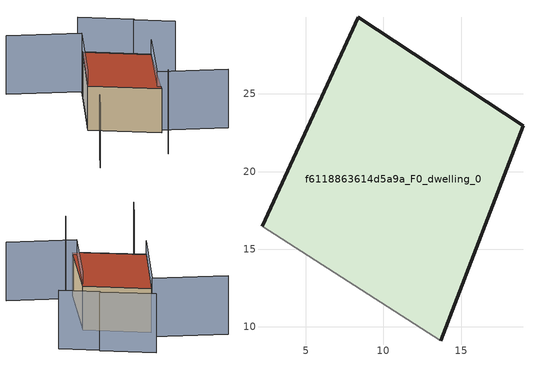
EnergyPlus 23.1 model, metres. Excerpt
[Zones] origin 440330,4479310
f6118863614d5a9a_F0_dwelling_0
 floor ground (EU_floor_Construction): 13.7,9.11 18.99,22.97 8.37,29.94 2.18,16.48 z0
 wall outside (EU_wall_Construction): 2.18,16.48 8.37,29.94 18.99,22.97 13.7,9.11 z0:9
 wall adiabatic (EU_wall_Construction): 13.7,9.11 2.18,16.48 z0:9
 roof outside (EU_roof_Construction): 18.99,22.97 13.7,9.11 2.18,16.48 8.37,29.94 z9
shading: 25.46,5.09 13.45,10.37 / 13.45,10.37 18.99,22.97 / -0.58,6.73 -3.43,1.41 / 15.62,10.08 10.44,0.6 / -3.71,37.34 9.07,31.46 / 9.07,31.46 2.34,16.84 / 20.4,32.13 11.65,37.8 / 26.75,27.83 20.3,32.04 z0:12
[Building]
EU S2 Campaign: North Axis=0; Terrain=City; Solar Distribution=FullExterior
[Site:Location]
Madrid: Latitude=40.5; Longitude=-3.5; Time Zone=1; Elevation=609
[SizingPeriod:WeatherFileDays]
AnnualSizingPeriod: Begin Month=1; Begin Day of Month=1; End Month=12; End Day of Month=31; Day of Week for Start Day=Monday; Use Weather File Daylight Saving Period=No; Use Weather File Rain and Snow Indicators=No
[MATERIAL]
EU_InternalMass_Material: Roughness=MediumRough; Thickness=0.1; Conductivity=1; Density=1800; Specific Heat=900; Thermal Absorptance=0.9; Solar Absorptance=0.7; Visible Absorptance=0.7
[MATERIAL:NOMASS] Roughness=MediumRough; Thermal Absorptance=0.9; Solar Absorptance=0.7; Visible Absorptance=0.7
Name | Thermal Resistance
EU_wall_NoMass | 0.419739
EU_roof_NoMass | 0.352165
EU_floor_NoMass | 0.608284
[CONSTRUCTION]
EU_wall_Construction: EU_wall_NoMass
EU_roof_Construction: EU_roof_NoMass
EU_floor_Construction: EU_floor_NoMass
EU_InternalMass_Construction: EU_InternalMass_Material
[ZONE]
f6118863614d5a9a_F0_dwelling_0: Type=1; Multiplier=1; Ceiling Height=autocalculate; Volume=1730.74; Floor Area=autocalculate; Part of Total Floor Area=Yes
[INTERNALMASS]
f6118863614d5a9a_F0_dwelling_0_EU_InternalMass: Construction=EU_InternalMass_Construction; Zone or ZoneList=f6118863614d5a9a_F0_dwelling_0; Surface Area=192.305
[OTHEREQUIPMENT]
EU_Step8_InternalGain_f6118863614d5a9a_F0_dwelling_0_f000: Fuel Type=Electricity; Zone or ZoneList or Space or SpaceList=f6118863614d5a9a_F0_dwelling_0; Schedule=EU_Step8_GainSchedule_f6118863614d5a9a_F0_dwelling_0_f000; Design Level Calculation Method=Watts/Area; Power per Zone Floor Area=1; Fraction Latent=0; Fraction Radiant=0; Fraction Lost=0; Carbon Dioxide Generation Rate=0; EndUse Subcategory=EU_Step8_InternalGains
[ZONEVENTILATION:DESIGNFLOWRATE]
EU_ConstantAir_f6118863614d5a9a_F0_dwelling_0: Zone or ZoneList or Space or SpaceList=f6118863614d5a9a_F0_dwelling_0; Schedule=EU_AlwaysOn; Design Flow Rate Calculation Method=AirChanges/Hour; Air Changes per Hour=0.703302; Ventilation Type=Natural; Fan Pressure Rise=0; Fan Total Efficiency=1; Constant Term Coefficient=1; Temperature Term Coefficient=0; Velocity Term Coefficient=0; Velocity Squared Term Coefficient=0; Minimum Indoor Temperature=-100; Maximum Indoor Temperature=100; Delta Temperature=-100; Minimum Outdoor Temperature=-100; Maximum Outdoor Temperature=100; Maximum Wind Speed=40
[HVACTEMPLATE:THERMOSTAT]
EU_HeatOnly_f6118863614d5a9a_F0_dwelling_0: Constant Heating Setpoint=20; Constant Cooling Setpoint=50
[HVACTEMPLATE:ZONE:IDEALLOADSAIRSYSTEM]
f6118863614d5a9a_F0_dwelling_0: Template Thermostat=EU_HeatOnly_f6118863614d5a9a_F0_dwelling_0; System Availability Schedule=EU_AlwaysOn; Maximum Heating Supply Air Temperature=50; Minimum Cooling Supply Air Temperature=13; Maximum Heating Supply Air Humidity Ratio=0.0156; Minimum Cooling Supply Air Humidity Ratio=0.0077; Heating Limit=NoLimit; Cooling Limit=NoLimit; Heating Availability Schedule=EU_AlwaysOn; Cooling Availability Schedule=EU_CoolingOff; Dehumidification Control Type=ConstantSensibleHeatRatio; Cooling Sensible Heat Ratio=0.7; Dehumidification Setpoint=60; Humidification Control Type=None; Humidification Setpoint=30; Outdoor Air Method=None; Outdoor Air Flow Rate per Person=0.00944; Outdoor Air Flow Rate per Zone Floor Area=0; Outdoor Air Flow Rate per Zone=0; Demand Controlled Ventilation Type=None; Outdoor Air Economizer Type=NoEconomizer; Heat Recovery Type=None; Sensible Heat Recovery Effectiveness=0.7; Latent Heat Recovery Effectiveness=0.65
[SIZING:ZONE]
f6118863614d5a9a_F0_dwelling_0: Zone Cooling Design Supply Air Temperature Input Method=SupplyAirTemperature; Zone Cooling Design Supply Air Temperature=13; Zone Heating Design Supply Air Temperature Input Method=SupplyAirTemperature; Zone Heating Design Supply Air Temperature=50; Zone Cooling Design Supply Air Humidity Ratio=0.008; Zone Heating Design Supply Air Humidity Ratio=0.008; Cooling Design Air Flow Method=DesignDay; Cooling Design Air Flow Rate=0; Cooling Minimum Air Flow per Zone Floor Area=0.000762; Cooling Minimum Air Flow=0; Cooling Minimum Air Flow Fraction=0.2; Heating Design Air Flow Method=DesignDay; Heating Design Air Flow Rate=0; Heating Maximum Air Flow per Zone Floor Area=0.002032; Heating Maximum Air Flow=0.141576; Heating Maximum Air Flow Fraction=0.3; Account for Dedicated Outdoor Air System=No; Dedicated Outdoor Air System Control Strategy=NeutralSupplyAir; Dedicated Outdoor Air Low Setpoint Temperature for Design=autosize; Dedicated Outdoor Air High Setpoint Temperature for Design=autosize; Zone Load Sizing Method=Sensible Load Only No Latent Load; Zone Latent Cooling Design Supply Air Humidity Ratio Input Method=HumidityRatioDifference; Zone Cooling Design Supply Air Humidity Ratio Difference=0.005; Zone Latent Heating Design Supply Air Humidity Ratio Input Method=HumidityRatioDifference; Zone Humidification Design Supply Air Humidity Ratio Difference=0.005
[SCHEDULE:CONSTANT]
Name | Hourly Value
EU_AlwaysOn | 1
EU_CoolingOff | 0
[SCHEDULE:FILE]
EU_Step8_GainSchedule_f6118863614d5a9a_F0_dwelling_0_f000: File=../../schedules/f6118863614d5a9a/f6118863614d5a9a_F0_dwelling_0_f000_gain.csv; Column Number=1; Rows to Skip at Top=0; Number of Hours of Data=8760; Column Separator=Comma; Interpolate to Timestep=No; Minutes per Item=60; Adjust Schedule for Daylight Savings=Yes
